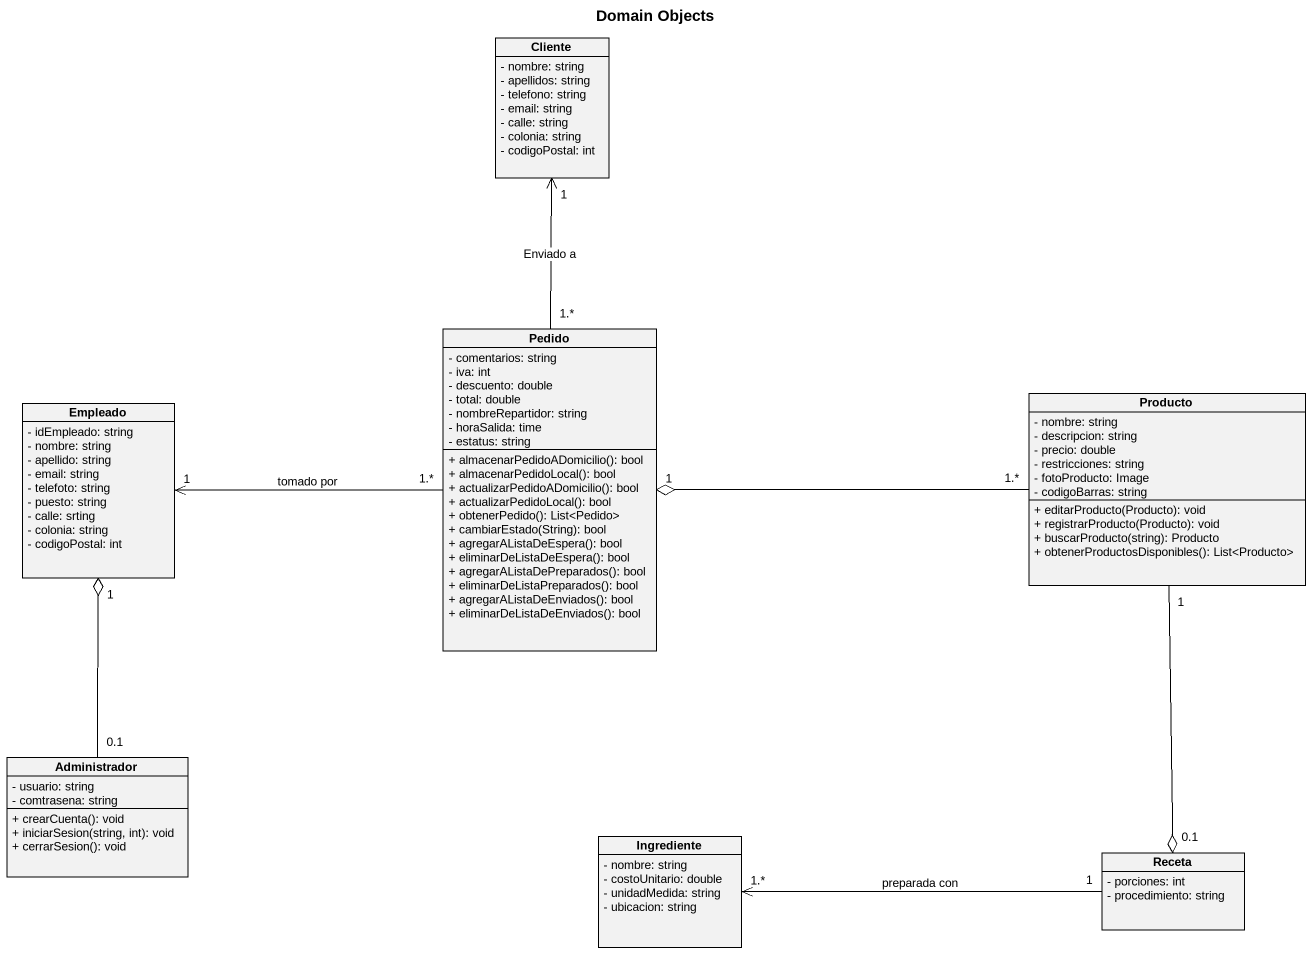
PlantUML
@startuml
title Domain Objects
hide circle
hide empty members
skinparam classAttributeIconSize 0
class Cliente {
  - nombre: string
  - apellidos: string
  - telefono: string
  - email: string
  - calle: string
  - colonia: string
  - codigoPostal: int
}
class Pedido {
  - comentarios: string
  - iva: int
  - descuento: double
  - total: double
  - nombreRepartidor: string
  - horaSalida: time
  - estatus: string
  + almacenarPedidoADomicilio(): bool
  + almacenarPedidoLocal(): bool
  + actualizarPedidoADomicilio(): bool
  + actualizarPedidoLocal(): bool
  + obtenerPedido(): List<Pedido>
  + cambiarEstado(String): bool
  + agregarAListaDeEspera(): bool
  + eliminarDeListaDeEspera(): bool
  + agregarAListaDePreparados(): bool
  + eliminarDeListaPreparados(): bool
  + agregarAListaDeEnviados(): bool
  + eliminarDeListaDeEnviados(): bool
}
class Empleado {
  - idEmpleado: string
  - nombre: string
  - apellido: string
  - email: string
  - telefoto: string
  - puesto: string
  - calle: srting
  - colonia: string
  - codigoPostal: int
}
class Producto {
  - nombre: string
  - descripcion: string
  - precio: double
  - restricciones: string
  - fotoProducto: Image
  - codigoBarras: string
  + editarProducto(Producto): void
  + registrarProducto(Producto): void
  + buscarProducto(string): Producto
  + obtenerProductosDisponibles(): List<Producto>
}
class Administrador {
  - usuario: string
  - comtrasena: string
  + crearCuenta(): void
  + iniciarSesion(string, int): void
  + cerrarSesion(): void
}
class Ingrediente {
  - nombre: string
  - costoUnitario: double
  - unidadMedida: string
  - ubicacion: string
}
class Receta {
  - porciones: int
  - procedimiento: string
}
Pedido "1.*" -up-> "1" Cliente : Enviado a
Pedido "1.*" -left-> "1" Empleado : tomado por
Producto "1.*" -left-o "1" Pedido
Producto "1" --o "0.1" Receta
Administrador "0.1" -up-o "1" Empleado
Receta "1" -left-> "1.*" Ingrediente : preparada con
@enduml
